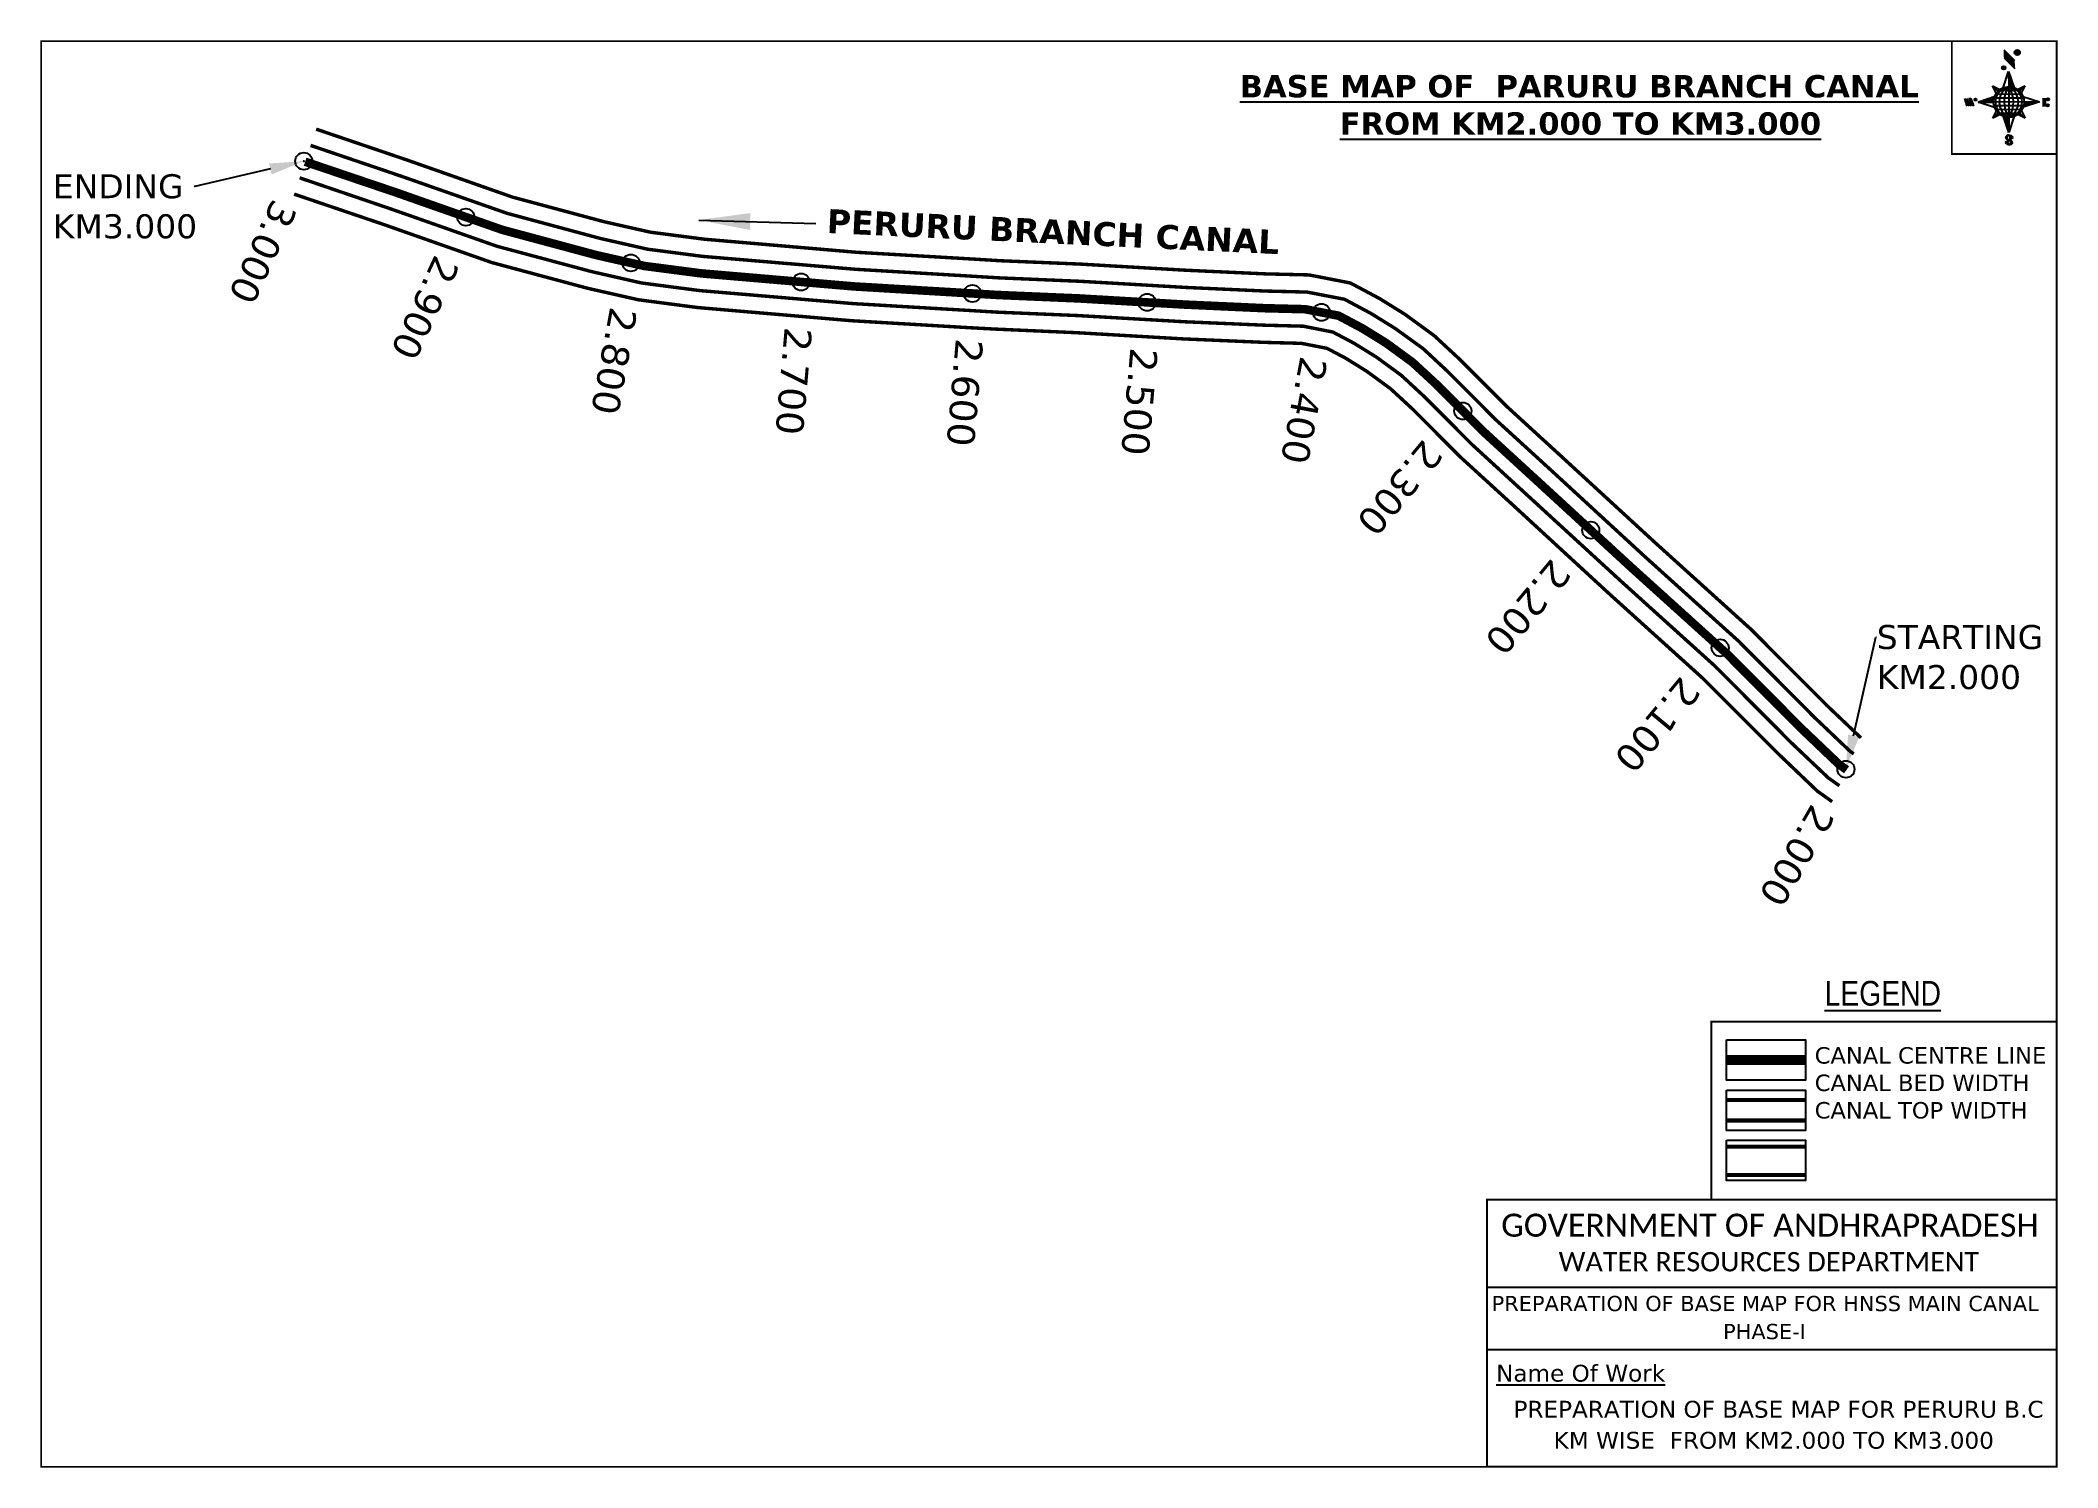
# Model space of a CAD drawing. Header units: inches. Extents: x 740527 to 741703, y 1626249 to 1627081.
import ezdxf
from ezdxf import colors
from ezdxf.entities.mleader import LeaderData, LeaderLine
from ezdxf.enums import TextEntityAlignment as Align
from ezdxf.math import Vec2, Vec3

# ---------------------------------------------------------------- set-up
doc = ezdxf.new("R2010")
doc.units = ezdxf.units.IN
doc.header["$MEASUREMENT"] = 0
doc.header["$PDMODE"] = 32
doc.header["$PDSIZE"] = 10
doc.linetypes.add('HIDDEN2', pattern=[0.1875, 0.125, -0.0625])
for name, color, linetype in [('AQUADUCT', 1, 'Continuous'), ('bord', 1, 'Continuous'), ('CANAL1', 1, 'Continuous'), ('CSMark', 72, 'Continuous'), ('DCBMS', 232, 'Continuous'), ('PAGE', 7, 'Continuous'), ('TEXT', 7, 'Continuous')]:
    doc.layers.add(name, color=color, linetype=linetype)
doc.styles.add('ARIALN', font='ARIALN_1.TTF')
doc.styles.get("Standard").update_dxf_attribs({"font": 'verdana_0.ttf'})
doc.dimstyles.get("Standard").update_dxf_attribs({"dimtxt": 0.18, "dimasz": 0.18, "dimexe": 0.18, "dimexo": 0.0625, "dimgap": 0.09, "dimtad": 0, "dimtih": 1, "dimtoh": 1, "dimdec": 4, "dimzin": 0, "dimdsep": 46, "dimtxsty": 'Standard', "dimcen": 0.09, "dimadec": 0, "dimazin": 0, "dimtfac": 1, "dimtdec": 4, "dimtofl": 0, "dimtmove": 0, "dimatfit": 3, "dimfxl": 0, "dimtolj": 1, "dimtzin": 0, "dimarcsym": 0})
pattern_1 = [(267.297113149, (-8720374.938, 50637915.138), (10.5367255337, -0.497431438), [])]
pattern_2 = [(357.297113149, (-8720374.938, 50637915.138), (0.497431438, 10.5367255337), [])]

# ---------------------------------------------------------------- blocks, each defined once
blk = doc.blocks.new('*X17')
at = {"color": 0, "linetype": 'Continuous'}
for p, q in [((6321.6, 240.5), (6322.3, 241.2)), ((6321.6, 240.3), (6322.3, 241)), ((6321.6, 240.1), (6322.3, 240.8)), ((6321.6, 239.9), (6322.4, 240.7)), ((6321.6, 239.8), (6322.4, 240.6)), ((6321.6, 239.6), (6322.5, 240.5)), ((6321.6, 239.4), (6322.5, 240.3)), ((6321.6, 239.2), (6322.6, 240.2)), ((6321.7, 239.1), (6322.6, 240.1)), ((6321.8, 240.8), (6322.4, 241.4)), ((6321.8, 239), (6322.7, 240)), ((6321.8, 239), (6322.8, 239.9)), ((6321.9, 238.9), (6322.9, 239.8)), ((6322, 238.8), (6323, 239.7)), ((6322.1, 241.3), (6322.4, 241.6)), ((6322.1, 238.7), (6323.1, 239.6)), ((6322.2, 238.6), (6323.1, 239.6)), ((6322.3, 238.5), (6323.2, 239.5)), ((6322.4, 238.5), (6323.3, 239.4)), ((6322.5, 238.4), (6323.4, 239.3)), ((6322.7, 238.4), (6323.6, 239.3)), ((6322.8, 238.3), (6323.7, 239.2)), ((6322.9, 238.3), (6323.8, 239.1)), ((6323.1, 238.2), (6323.9, 239.1)), ((6323.2, 238.2), (6324, 239)), ((6323.3, 238.2), (6324.2, 239)), ((6323.5, 238.1), (6324.3, 238.9)), ((6323.7, 238.1), (6324.4, 238.9)), ((6323.8, 238.1), (6324.6, 238.8)), ((6324.1, 238.2), (6324.7, 238.8)), ((6324.3, 238.3), (6324.9, 238.8)), ((6324.6, 238.3), (6325.1, 238.8)), ((6324.8, 238.4), (6325.2, 238.8)), ((6325.1, 238.5), (6325.4, 238.8)), ((6325.4, 238.6), (6325.6, 238.8))]:
    blk.add_line(p, q, dxfattribs=at)
blk = doc.blocks.new('*X16')
at = {"color": 0, "linetype": 'Continuous'}
for p, q in [((6324.4, 240.3), (6324.5, 240.4)), ((6324.6, 240.3), (6324.8, 240.5)), ((6324.7, 240.2), (6325, 240.5)), ((6324.8, 240.2), (6325.2, 240.6)), ((6325, 240.1), (6325.5, 240.6)), ((6325.1, 240.1), (6325.6, 240.6)), ((6325.2, 240), (6325.8, 240.6)), ((6325.3, 240), (6326, 240.6)), ((6325.4, 239.9), (6326.1, 240.6)), ((6325.5, 239.8), (6326.2, 240.5)), ((6325.6, 239.8), (6326.3, 240.5)), ((6325.7, 239.7), (6326.5, 240.4)), ((6325.9, 239.6), (6326.6, 240.3)), ((6326, 239.5), (6326.7, 240.3)), ((6326, 239.4), (6326.8, 240.2)), ((6326.1, 239.3), (6327, 240.2)), ((6326.2, 239.3), (6327.1, 240.1)), ((6326.3, 239.2), (6327.1, 240)), ((6326.4, 239.1), (6327.2, 239.9)), ((6326.5, 239), (6327.3, 239.8)), ((6326.5, 238.9), (6327.4, 239.7)), ((6326.6, 238.8), (6327.5, 239.6)), ((6326.7, 238.7), (6327.5, 239.5)), ((6326.8, 238.6), (6327.6, 239.4)), ((6326.8, 238.5), (6327.7, 239.3)), ((6326.8, 236.5), (6327.4, 237)), ((6326.9, 238.3), (6327.8, 239.2)), ((6326.9, 238.2), (6327.9, 239.1)), ((6326.9, 236.8), (6327.6, 237.4)), ((6327, 238.1), (6327.8, 239)), ((6327, 237.9), (6327.8, 238.8)), ((6327, 237.8), (6327.8, 238.6)), ((6327, 237.6), (6327.8, 238.4)), ((6327, 237.4), (6327.8, 238.2)), ((6327, 237.3), (6327.8, 238)), ((6327, 237.1), (6327.8, 237.9))]:
    blk.add_line(p, q, dxfattribs=at)
blk = doc.blocks.new('H')
at = {"layer": 'bord', "extrusion": (0.000427885, 0.004792, 0.999988)}
h = blk.add_hatch(dxfattribs=at)
h.set_pattern_fill('LINE', color=8, scale=84.387686, angle=-2.7029, style=0)
h.set_pattern_definition(pattern_2)
h.paths.add_polyline_path([(-492, 786, -0.090992), (-448, 775), (-486, 912)])
h = blk.add_hatch(dxfattribs=at)
h.set_pattern_fill('LINE', color=8, scale=84.387686, angle=-92.7029, style=0)
h.set_pattern_definition(pattern_1)
h.paths.add_polyline_path([(-625, 665, -0.090992), (-615, 710), (-751, 671)])
h = blk.add_hatch(dxfattribs=at)
h.set_pattern_fill('LINE', color=8, scale=84.387686, angle=-2.7029, style=0)
h.set_pattern_definition(pattern_2)
h.paths.add_polyline_path([(-504, 533, -0.090992), (-549, 543), (-510, 406)])
h = blk.add_hatch(dxfattribs=at)
h.set_pattern_fill('LINE', color=8, scale=84.387686, angle=-92.7029, style=0)
h.set_pattern_definition(pattern_1)
h.paths.add_polyline_path([(-246, 647), (-372, 653, -0.090992), (-382, 609)])
for p, q in [((-519, 1020, -1217), (-435, 927, -1216)), ((-516, 1087, -1217), (-432, 994, -1217)), ((-538, 774, -1216), (-487, 906, -1216)), ((-487, 906, -1216), (-493, 780, -1216)), ((-487, 906, -1216), (-448, 769, -1216)), ((-865, 701, -1215), (-847, 638, -1215)), ((-847, 700, -1215), (-829, 637, -1215)), ((-829, 699, -1215), (-811, 636, -1215)), ((-829, 699, -1215), (-811, 698, -1215)), ((-811, 698, -1215), (-794, 635, -1215)), ((-752, 665, -1215), (-615, 704, -1215)), ((-627, 794, -1216), (-567, 760, -1216)), ((-627, 794, -1216), (-584, 747, -1215)), ((-599, 731, -1215), (-627, 794, -1216)), ((-421, 753, -1216), (-359, 781, -1216)), ((-359, 781, -1216), (-405, 739, -1216)), ((-359, 781, -1216), (-392, 721, -1215)), ((-379, 693, -1215), (-246, 641, -1215)), ((-213, 669, -1215), (-217, 601, -1215)), ((-752, 665, -1215), (-625, 659, -1215)), ((-619, 614, -1215), (-752, 665, -1215)), ((-639, 526, -1214), (-606, 585, -1215)), ((-639, 526, -1214), (-593, 568, -1215)), ((-577, 553, -1215), (-639, 526, -1214)), ((-511, 400, -1214), (-549, 537, -1214)), ((-460, 533, -1215), (-511, 400, -1214)), ((-505, 527, -1214), (-511, 400, -1214)), ((-371, 513, -1214), (-431, 546, -1215)), ((-371, 513, -1214), (-414, 560, -1215)), ((-399, 576, -1215), (-371, 513, -1214)), ((-246, 641, -1215), (-383, 603, -1215)), ((-373, 647, -1215), (-246, 641, -1215)), ((-197, 600, -1215), (-194, 668, -1215))]:
    blk.add_line(p, q, dxfattribs=at)
at = {"layer": 'bord', "color": 8, "linetype": 'ByBlock', "extrusion": (0.000427885, 0.004792, 0.999988)}
for p, q in [((-375, 679, -1215), (-620, 691, -1215)), ((-386, 711, -1215), (-605, 722, -1215)), ((-411, 744, -1216), (-578, 752, -1216)), ((-493, 780, -1216), (-505, 527, -1214)), ((-373, 647, -1215), (-625, 659, -1215)), ((-378, 616, -1215), (-623, 628, -1215)), ((-392, 585, -1215), (-611, 595, -1215)), ((-420, 555, -1215), (-587, 562, -1215))]:
    blk.add_line(p, q, dxfattribs=at)
at = {"layer": 'bord', "extrusion": (0.000427885, 0.004792, 0.999988), "elevation": -1212}
for points, const_width in [([(-522, 960), (-516, 1093)], 1.61), ([(-434, 933), (-428, 1066)], 1.61), ([(-870, 707), (-846, 706)], 0.642), ([(-829, 643), (-821, 678)], 0.642), ([(-793, 641), (-782, 694)], 0.642), ([(-223, 676), (-174, 673)], 0.706), ([(-829, 643), (-855, 644)], 0.642), ([(-811, 642), (-784, 641)], 0.642), ([(-177, 605), (-226, 607)], 0.706), ([(-195, 645), (-185, 644)], 0.706)]:
    blk.add_lwpolyline(points, dxfattribs=dict(at, const_width=const_width))
for points, const_width in [([(-414, 1073, 1), (-398, 1058, 1)], 22.3), ([(-530, 950, 1), (-520, 939, 1)], 14.8), ([(-776, 697, 1), (-769, 690, 1)], 8.9), ([(-180, 618, 1), (-173, 611, 1)], 9.79), ([(-178, 667, 1), (-171, 660, 1)], 9.79), ([(-490, 362, 1), (-498, 369, 1)], 11.1), ([(-525, 322, 1), (-533, 329, 1)], 11.1)]:
    blk.add_lwpolyline(points, format="xyb", close=True, dxfattribs=dict(at, const_width=const_width))
for points in [[(-537, 317), (-531, 310), (-520, 307), (-505, 307), (-494, 310), (-486, 318), (-487, 326), (-491, 333), (-494, 336), (-503, 341), (-522, 347), (-530, 352), (-534, 355), (-537, 363), (-537, 373), (-530, 381), (-520, 384), (-504, 384), (-493, 380), (-487, 373)], [(-522, 348), (-526, 354), (-528, 361), (-528, 371), (-526, 375), (-521, 381), (-515, 384)], [(-505, 307), (-499, 312), (-497, 319), (-497, 327), (-501, 335), (-509, 343)]]:
    blk.add_lwpolyline(points, dxfattribs=at)
at = {"layer": 'bord', "extrusion": (0.000427885, 0.004792, 0.999988)}
for centre, radius in [((-406, 1065, -1212), 22.3), ((-525, 944, -1212), 14.8), ((-773, 694, -1212), 8.9), ((-498, 659, -1212), 127), ((-177, 615, -1212), 9.79), ((-174, 663, -1212), 9.79), ((-494, 365, -1212), 11.1), ((-529, 325, -1212), 11.1)]:
    blk.add_circle(centre, radius, dxfattribs=at)
at = {"layer": 'bord', "color": 8, "linetype": 'ByBlock', "extrusion": (0.000427885, 0.004792, 0.999988)}
for centre, radius, start, end in [((-482, 658, -1212), 128, 94.9254, 259.6691), ((-437, 656, -1212), 141, 113.2864, 241.308), ((-316, 651, -1212), 222, 142.5892, 212.0053), ((-560, 662, -1212), 141, 293.2864, 61.308), ((-681, 668, -1212), 222, 322.5892, 32.0053), ((-515, 660, -1212), 128, 274.9254, 79.6691)]:
    blk.add_arc(centre, radius, start, end, dxfattribs=at)
at = {"layer": 'bord', "extrusion": (0.000427885, 0.004792, 0.999988)}
for points in [[(-516, 1093, -1212), (-431, 1000, -1212), (-519, 1026, -1212), (-434, 933, -1212)], [(-864, 707, -1212), (-846, 706, -1212), (-846, 644, -1212), (-829, 643, -1212)], [(-829, 705, -1212), (-811, 704, -1212), (-811, 642, -1212), (-793, 641, -1212)], [(-193, 674, -1212), (-197, 606, -1212), (-213, 675, -1212), (-216, 607, -1212)]]:
    blk.add_solid(points, dxfattribs=at)
at = {"layer": 'bord', "extrusion": (0.000427885, 0.004792, 0.999988), "xscale": 7.977342409717546, "yscale": 7.977342408231451, "zscale": 7.977342408476333, "rotation": 138.0840426661453}
for name, p in [('*X16', (38301, -31929, -1212)), ('*X17', (38314, -31951, -1212))]:
    blk.add_blockref(name, p, dxfattribs=at)

msp = doc.modelspace()

# ---------------------------------------------------------------- linework, layer by layer
at = {"color": 3}
for p in [(740680.6, 1627010.7), (740775.1, 1626978.1), (740871.4, 1626951.4), (740970.7, 1626940.3)]:
    msp.add_point(p, dxfattribs=at)
at = {"layer": 'CANAL1', "color": 200, "const_width": 2}
for points in [[(741588.7, 1626674.5), (741568.9, 1626693.3), (741524.3, 1626738), (741469.1, 1626787.9), (741413.4, 1626839.1), (741382.7, 1626867.2), (741355, 1626894.9), (741339.8, 1626909), (741322.8, 1626921.4), (741308, 1626930.6), (741290.9, 1626939.7), (741266.8, 1626944.4), (741241.5, 1626945), (741195.5, 1626947.1), (741133.6, 1626950.7), (741086.2, 1626952.7), (741071.7, 1626953.6), (741002.9, 1626957.6), (740914.4, 1626965.2), (740882.8, 1626969.3), (740855.8, 1626975.4), (740802.2, 1626989.8), (740741.1, 1627011.3), (740687.8, 1627029.4)], [(741571.9, 1626637.3), (741563.2, 1626643.5), (741541, 1626664.7), (741496.7, 1626709), (741442.1, 1626758.3), (741386.4, 1626809.6), (741355, 1626838.3), (741327.3, 1626866.1), (741314.3, 1626878.1), (741300.5, 1626888.2), (741288.1, 1626895.9), (741277.3, 1626901.6), (741262.4, 1626904.5), (741240.1, 1626905.1), (741193.5, 1626907.1), (741131.6, 1626910.7), (741084.2, 1626912.8), (741069.3, 1626913.6), (741000, 1626917.7), (740910.1, 1626925.4), (740875.8, 1626929.9), (740846.2, 1626936.6), (740790.3, 1626951.6), (740728.1, 1626973.5), (740675, 1626991.5)]]:
    msp.add_lwpolyline(points, dxfattribs=at)
at = {"layer": 'CANAL1', "color": 5, "const_width": 2}
for points in [[(741584.5, 1626665.2), (741582.3, 1626666.7), (741561.9, 1626686.1), (741517.4, 1626730.8), (741462.3, 1626780.5), (741406.7, 1626831.7), (741375.8, 1626859.9), (741348.1, 1626887.7), (741333.5, 1626901.3), (741317.2, 1626913.1), (741303, 1626921.9), (741287.5, 1626930.2), (741265.7, 1626934.4), (741241.2, 1626935), (741195, 1626937.1), (741133.1, 1626940.7), (741085.7, 1626942.7), (741071.1, 1626943.6), (741002.2, 1626947.7), (740913.3, 1626955.2), (740881.1, 1626959.4), (740853.4, 1626965.7), (740799.2, 1626980.3), (740737.9, 1627001.8), (740684.6, 1627019.9)], [(741576.1, 1626646.6), (741569.6, 1626651.2), (741547.9, 1626671.8), (741503.6, 1626716.3), (741448.9, 1626765.7), (741393.1, 1626816.9), (741361.9, 1626845.5), (741334.2, 1626873.3), (741320.7, 1626885.8), (741306.1, 1626896.5), (741293, 1626904.6), (741280.7, 1626911.1), (741263.5, 1626914.5), (741240.5, 1626915.1), (741194, 1626917.1), (741132.1, 1626920.7), (741084.7, 1626922.7), (741069.9, 1626923.6), (741000.7, 1626927.7), (740911.2, 1626935.3), (740877.6, 1626939.7), (740848.6, 1626946.3), (740793.3, 1626961.1), (740731.3, 1626982.9), (740678.2, 1627001)]]:
    msp.add_lwpolyline(points, dxfattribs=at)
at = {"layer": 'CANAL1', "color": 1, "linetype": 'HIDDEN2', "ltscale": 100, "const_width": 5}
msp.add_lwpolyline([(741580.3, 1626655.9), (741575.9, 1626659), (741554.9, 1626679), (741510.5, 1626723.5), (741455.6, 1626773.1), (741399.9, 1626824.3), (741368.9, 1626852.7), (741341.2, 1626880.5), (741327.1, 1626893.5), (741311.6, 1626904.8), (741298, 1626913.2), (741284.1, 1626920.6), (741264.6, 1626924.4), (741240.8, 1626925), (741194.5, 1626927.1), (741132.6, 1626930.7), (741085.2, 1626932.7), (741070.5, 1626933.6), (741001.4, 1626937.7), (740912.3, 1626945.3), (740879.3, 1626949.6), (740851, 1626956), (740796.3, 1626970.7), (740734.6, 1626992.4), (740681.4, 1627010.4)], dxfattribs=at)
at = {"layer": 'CANAL1', "color": 1, "linetype": 'HIDDEN2', "ltscale": 100, "const_width": 6, "elevation": -0.4}
msp.add_lwpolyline([(741556.3, 1626486.7), (741510.3, 1626486.7)], dxfattribs=at)
at = {"layer": 'CANAL1', "color": 5, "const_width": 2.4, "elevation": -0.4}
for points in [[(741556.3, 1626463.4), (741510.3, 1626463.4)], [(741556.3, 1626451.4), (741510.3, 1626451.4)]]:
    msp.add_lwpolyline(points, dxfattribs=at)
at = {"layer": 'CANAL1', "color": 200, "const_width": 2.4, "elevation": -0.4}
for points in [[(741556.3, 1626436.2), (741510.3, 1626436.2)], [(741556.3, 1626419.7), (741510.3, 1626419.7)]]:
    msp.add_lwpolyline(points, dxfattribs=at)
at = {"layer": 'CANAL1', "color": 3}
for p in [(741070.5, 1626933.6), (741172.4, 1626928.4), (741274.1, 1626922.6), (741356.5, 1626865.1), (741431.1, 1626795.6), (741506.6, 1626727), (741579.9, 1626656.2)]:
    msp.add_point(p, dxfattribs=at)
at = {"layer": 'PAGE', "const_width": 1}
msp.add_lwpolyline([(740527.5, 1626249.6), (741702.8, 1626249.6), (741702.8, 1627080.6), (740527.5, 1627080.6), (740527.5, 1626249.6)], dxfattribs=at)
at = {"layer": 'PAGE'}
for points, const_width in [([(741702.8, 1627080.6), (741641.7, 1627080.6), (741641.7, 1627014.9), (741702.8, 1627014.9)], 1), ([(741702.8, 1626405.3), (741501.5, 1626405.3), (741501.5, 1626509.1), (741702.8, 1626509.1)], 1.2), ([(741370.6, 1626405.3), (741702.8, 1626405.3), (741702.8, 1626249.6), (741370.6, 1626249.6)], 1.2)]:
    msp.add_lwpolyline(points, close=True, dxfattribs=dict(at, const_width=const_width))
at = {"layer": 'PAGE', "elevation": -0.4}
for points in [[(741510.3, 1626498.4), (741556.3, 1626498.4), (741556.3, 1626474.9), (741510.3, 1626474.9)], [(741510.3, 1626469.2), (741556.3, 1626469.2), (741556.3, 1626445.6), (741510.3, 1626445.6)], [(741510.3, 1626439.9), (741556.3, 1626439.9), (741556.3, 1626416.4), (741510.3, 1626416.4)]]:
    msp.add_lwpolyline(points, close=True, dxfattribs=at)
at = {"layer": 'PAGE'}
for points in [[(741370.6, 1626354.3), (741702.8, 1626354.3)], [(741370.6, 1626317.9), (741702.8, 1626317.9)]]:
    msp.add_lwpolyline(points, dxfattribs=at)

# ---------------------------------------------------------------- block references
at = {"layer": 'AQUADUCT', "color": 1, "xscale": 0.0703495379661093, "yscale": 0.07034953800030053, "zscale": 0.07034953795990817, "rotation": 3.078330607406165}
msp.add_blockref('H', (741712.4, 1627001.2, 85.4), dxfattribs=at)

# ---------------------------------------------------------------- texts
at = {"layer": 'CANAL1', "insert": (740985.1, 1626982.9), "char_height": 14, "width": 265.031, "attachment_point": 1, "rotation": 357.3153}
msp.add_mtext('\\pi0.96322;{\\fVerdana|b1|i0|c0|p34;PERURU BRANCH CANAL}', dxfattribs=at)
at = {"layer": 'CSMark', "color": 1}
for s, rotation, p in [('3.000', 245.1644, (740670, 1626986.2)), ('2.900', 245.1644, (740764.6, 1626953.6)), ('2.800', 259.6096, (740867.3, 1626925)), ('2.700', 265.0317, (740969.1, 1626913.7)), ('2.600', 265.0317, (741068.9, 1626907)), ('2.500', 265.0317, (741170.7, 1626901.7)), ('2.400', 259.2579, (741269.8, 1626896.2)), ('2.300', 230.2246, (741339.9, 1626844.2)), ('2.200', 230.2246, (741414.6, 1626774.7)), ('2.100', 230.2246, (741490.1, 1626706.1)), ('2.000', 239.785, (741567.1, 1626632.8))]:
    msp.add_text(s, height=16, rotation=rotation, dxfattribs=at).set_placement(p, align=Align.MIDDLE_LEFT)
at = {"layer": 'PAGE', "extrusion": (0.000201441, 0.004807, 0.999988), "style": 'ARIALN'}
msp.add_text('%%ULEGEND', height=14.4, rotation=359.9999, dxfattribs=at).set_placement((741601.4, 1626506.1, 7967.8), align=Align.MIDDLE)
at = {"layer": 'PAGE', "extrusion": (0.000201441, 0.004807, 0.999988)}
for s, height, p in [('PREPARATION OF BASE MAP FOR HNSS MAIN CANAL', 8.878, (741373.3, 1626320.8, 7966.9)), ('%%UName Of Work', 9.822, (741375.9, 1626279.7, 7965.5))]:
    msp.add_text(s, height=height, rotation=359.9999, dxfattribs=at).set_placement(p)
for s, height, p in [('PHASE-I', 8.88, (741532.4, 1626308.9, 7966.8)), ('PREPARATION OF BASE MAP FOR PERURU B.C', 9.822, (741540.6, 1626263.6, 7965.6)), ('KM WISE  FROM KM2.000 TO KM3.000', 9.822, (741537.8, 1626245.5, 7965.6))]:
    msp.add_text(s, height=height, rotation=359.9999, dxfattribs=at).set_placement(p, align=Align.MIDDLE_CENTER)
at = {"layer": 'PAGE', "extrusion": (0.000201441, 0.004807, 0.999988), "attachment_point": 1, "text_direction": (1, -1e-06, -0.000201)}
for s, insert, char_height, width in [('CANAL CENTRE LINE CANAL BED WIDTH {\\H2.3741x; }CANAL TOP WIDTH{\\H1.9188x; }', (741561.7, 1626494.2, -0.4), 9.6, 168.926), ('\\pi3.5885;{\\fCalibri|b0|i0|c0|p34;\\H1.3333x;GOVERNMENT OF ANDHRAPRADESH\\P\\pi37.073;\\H0.83998x;WATER RESOURCES DEPARTMENT}', (741375.3, 1626397.1, -1.3), 10.059, 321.276)]:
    msp.add_mtext(s, dxfattribs=dict(at, insert=insert, char_height=char_height, width=width))
at = {"layer": 'TEXT', "color": 1, "insert": (741225.5, 1627060.9), "char_height": 13, "width": 395.395, "attachment_point": 1}
msp.add_mtext('\\pi0.89442;{\\fVerdana|b1|i0|c0|p34;\\LBASE MAP OF  PARURU BRANCH CANAL \\P\\pi59.233;FROM KM2.000 TO KM3.000}', dxfattribs=at)

# ---------------------------------------------------------------- leaders
at = {"layer": 'CANAL1'}
msp.add_leader([(740910.9, 1626976.4), (740979.2, 1626974.4)], dimstyle='Standard', override={"dimasz": 30, "dimgap": 0.09, "dimtad": 0}, dxfattribs=at)
at = {"layer": 'DCBMS', "color": 5}
ml = msp.add_multileader_mtext('Standard', dxfattribs=at)
ml.set_content('ENDING \\PKM3.000', color=5)
ml.set_leader_properties()
ml.build(insert=Vec2(0, 0))
ml.multileader.update_dxf_attribs({"dogleg_length": 0.36, "arrow_head_size": 20})
ctx = ml.context
ctx.base_point, ctx.char_height, ctx.arrow_head_size, ctx.landing_gap_size, ctx.plane_origin = Vec3(740534.3, 1626995.9), 14, 20, 0.09, Vec3(741599.2, 1626548.6)
notes = []
notes.append((ctx, [(0, (1, 1, 0), (740617.1, 1626995.9), (-1, 0), 0.36, [(0, [(740680.6, 1627010.7)], 0, [])])]))
ctx.mtext.insert, ctx.mtext.width, ctx.mtext.flow_direction = Vec3(740534.3, 1627003.1), 121.426, 5
ml = msp.add_multileader_mtext('Standard', dxfattribs=at)
ml.set_content('STARTING\\PKM2.000', color=5)
ml.set_leader_properties()
ml.build(insert=Vec2(0, 0))
ml.multileader.update_dxf_attribs({"dogleg_length": 0.36, "arrow_head_size": 20})
ctx = ml.context
ctx.base_point, ctx.char_height, ctx.arrow_head_size, ctx.landing_gap_size, ctx.plane_origin = Vec3(741597.8, 1626733.2), 14, 20, 0.09, Vec3(742014.6, 1627642.5)
notes.append((ctx, [(1, (1, 1, 0), (741597.4, 1626733.2), (1, 0), 0.36, [(0, [(741579.9, 1626656.2)], 0, [])])]))
ctx.mtext.insert, ctx.mtext.flow_direction = Vec3(741597.9, 1626740.3), 5
for ctx, leaders in notes:
    for number, flags, end, landing, length, lines in leaders:
        leader = LeaderData()
        leader.index, (leader.has_last_leader_line, leader.has_dogleg_vector, leader.attachment_direction) = number, flags
        leader.last_leader_point, leader.dogleg_vector, leader.dogleg_length = Vec3(end), Vec3(landing), length
        for number, points, colour, breaks in lines:
            line = LeaderLine()
            line.index, line.vertices, line.color, line.breaks = number, Vec3.list(points), colors.encode_raw_color(colour), breaks
            leader.lines.append(line)
        ctx.leaders.append(leader)

doc.saveas('drawing.dxf')
